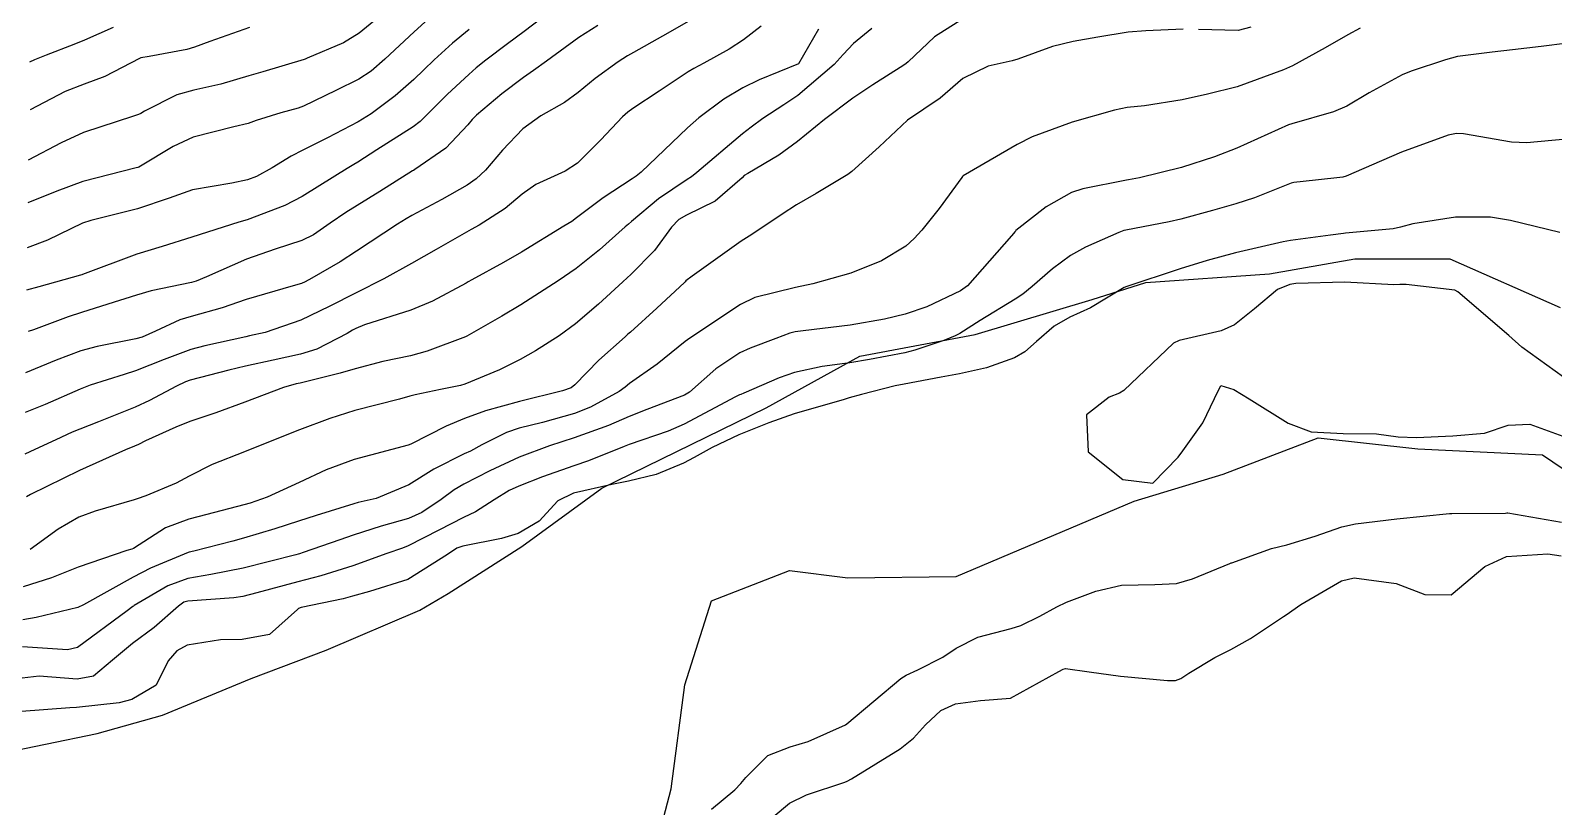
# Model space of a CAD drawing. Header units: metres. Extents: x 292545 to 299085, y 7450245 to 7463078.
# Drawn here: x 296392.5 to 296448, y 7461731.9 to 7461760.1 of the extents above; entities that cross this region are included whole.
import ezdxf

# ---------------------------------------------------------------- set-up
doc = ezdxf.new("R2010")
doc.units = ezdxf.units.M
for name, color, linetype in [('Curvas de Nivel 1m', 11, 'Continuous'), ('Curvas de Nivel 5m', 15, 'Continuous'), ('Hidrografia', 140, 'Continuous'), ('Vias Primárias', 230, 'Continuous')]:
    doc.layers.add(name, color=color, linetype=linetype)

msp = doc.modelspace()

# ---------------------------------------------------------------- linework, layer by layer
at = {"layer": 'Curvas de Nivel 1m', "flags": 128}
for points, elevation in [([(296411.704, 7461760.992), (296410.494, 7461760.07), (296409.886, 7461759.619), (296409.098, 7461759.024), (296408.752, 7461758.755), (296408.475, 7461758.509), (296407.709, 7461757.793), (296406.96, 7461757.045), (296406.704, 7461756.794), (296406.448, 7461756.606), (296405.13, 7461755.76), (296404.435, 7461755.312), (296404.29, 7461755.226), (296404.045, 7461755.084), (296403.051, 7461754.466), (296402.417, 7461754.062), (296401.784, 7461753.734), (296400.404, 7461753.217), (296400.099, 7461753.125), (296398.397, 7461752.581), (296397.308, 7461752.246), (296396.391, 7461751.961), (296394.414, 7461751.23), (296394.383, 7461751.217), (296394.335, 7461751.2), (296392.817, 7461750.777), (296392.377, 7461750.661)], 666), ([(296405.765, 7461761.061), (296404.492, 7461760.018), (296403.914, 7461759.661), (296402.591, 7461759.099), (296402.517, 7461759.065), (296402.482, 7461759.055), (296400.983, 7461758.607), (296400.473, 7461758.454), (296399.449, 7461758.155), (296398.465, 7461757.941), (296397.851, 7461757.767), (296396.675, 7461757.168), (296396.535, 7461757.087), (296396.452, 7461757.046), (296396.265, 7461756.987), (296394.445, 7461756.399), (296393.63, 7461756.019), (296392.435, 7461755.384)], 669), ([(296419.131, 7461760.266), (296418.486, 7461759.775), (296417.962, 7461759.433), (296417.041, 7461758.924), (296416.672, 7461758.727), (296416.47, 7461758.602), (296415.416, 7461757.899), (296414.456, 7461757.268), (296414.276, 7461757.141), (296414.081, 7461756.964), (296413.293, 7461756.123), (296412.436, 7461755.276), (296411.985, 7461754.987), (296410.925, 7461754.503), (296410.42, 7461754.147), (296409.8, 7461753.629), (296408.859, 7461753.025), (296408.567, 7461752.863), (296408.4, 7461752.766), (296407.295, 7461752.14), (296406.389, 7461751.631), (296405.387, 7461751.065), (296404.378, 7461750.554), (296403.4, 7461750.062), (296402.368, 7461749.563), (296401.066, 7461749.119), (296400.499, 7461748.989), (296400.36, 7461748.958), (296398.867, 7461748.634), (296398.353, 7461748.489), (296397.382, 7461748.125), (296396.341, 7461747.722), (296395.928, 7461747.588), (296394.687, 7461747.195), (296394.331, 7461747.054), (296393.051, 7461746.488), (296392.323, 7461746.197)], 663), ([(296416.496, 7461760.445), (296415.532, 7461759.899), (296414.478, 7461759.311), (296414.255, 7461759.183), (296413.916, 7461758.966), (296413.082, 7461758.366), (296412.466, 7461757.857), (296411.96, 7461757.488), (296411.102, 7461757), (296410.448, 7461756.535), (296409.707, 7461755.75), (296409.085, 7461755.023), (296408.752, 7461754.703), (296408.425, 7461754.478), (296407.494, 7461753.962), (296406.408, 7461753.379), (296406.201, 7461753.258), (296405.881, 7461753.058), (296404.393, 7461752.077), (296403.789, 7461751.686), (296402.767, 7461751.096), (296402.516, 7461750.964), (296402.381, 7461750.903), (296402.084, 7461750.809), (296400.375, 7461750.313), (296399.496, 7461750.014), (296398.368, 7461749.698), (296397.953, 7461749.569), (296397.069, 7461749.163), (296396.582, 7461748.945), (296396.359, 7461748.881), (296394.941, 7461748.605), (296394.352, 7461748.447), (296393.449, 7461748.107), (296392.339, 7461747.648)], 664), ([(296407.01, 7461760.532), (296406.493, 7461760.066), (296405.417, 7461759.066), (296404.92, 7461758.63), (296404.472, 7461758.333), (296403.632, 7461757.922), (296402.457, 7461757.355), (296402.271, 7461757.287), (296401.63, 7461757.108), (296400.741, 7461756.827), (296400.449, 7461756.727), (296399.925, 7461756.605), (296398.444, 7461756.221), (296397.71, 7461755.887), (296396.525, 7461755.169), (296396.466, 7461755.136), (296396.432, 7461755.123), (296396.369, 7461755.108), (296394.427, 7461754.612), (296393.473, 7461754.259), (296392.419, 7461753.834)], 668), ([(296440.945, 7461760.197), (296440.492, 7461759.948), (296439.667, 7461759.476), (296438.475, 7461758.826), (296438.371, 7461758.775), (296438.153, 7461758.675), (296436.466, 7461758.057), (296435.386, 7461757.788), (296434.462, 7461757.584), (296433.086, 7461757.368), (296432.458, 7461757.303), (296431.999, 7461757.213), (296430.453, 7461756.77), (296428.998, 7461756.234), (296428.445, 7461755.957), (296426.489, 7461754.819), (296426.459, 7461754.794), (296426.432, 7461754.76), (296425.609, 7461753.634), (296424.972, 7461752.834), (296424.7, 7461752.537), (296424.397, 7461752.253), (296423.514, 7461751.726), (296422.387, 7461751.277), (296421.011, 7461750.881), (296420.382, 7461750.75), (296418.899, 7461750.383), (296418.375, 7461750.139), (296416.566, 7461748.937), (296416.448, 7461748.852), (296416.361, 7461748.781), (296415.339, 7461747.959), (296414.337, 7461747.259), (296414.172, 7461747.125), (296413.958, 7461746.964), (296412.909, 7461746.393), (296412.325, 7461746.17), (296411.165, 7461745.841), (296410.319, 7461745.631), (296409.853, 7461745.479), (296408.959, 7461745.024), (296408.54, 7461744.798), (296408.31, 7461744.692), (296407.212, 7461744.133), (296406.298, 7461743.563), (296405.106, 7461743.068), (296404.449, 7461742.919), (296404.29, 7461742.879), (296402.926, 7461742.45), (296402.28, 7461742.243), (296401.419, 7461741.97), (296400.27, 7461741.629), (296399.881, 7461741.521), (296398.465, 7461741.148), (296398.3, 7461741.112), (296398.262, 7461741.1), (296396.892, 7461740.528), (296396.253, 7461740.201), (296394.442, 7461739.197), (296394.242, 7461739.105), (296392.719, 7461738.735), (296392.237, 7461738.657)], 658), ([(296434.495, 7461760.162), (296433.133, 7461760.101), (296432.492, 7461760.047), (296431.384, 7461759.867), (296430.487, 7461759.706), (296429.738, 7461759.523), (296428.477, 7461759.063), (296428.27, 7461758.999), (296427.388, 7461758.806), (296426.468, 7461758.356), (296425.644, 7461757.645), (296424.453, 7461756.84), (296423.422, 7461755.871), (296422.434, 7461754.972), (296422.287, 7461754.862), (296421.132, 7461754.17), (296420.416, 7461753.757), (296419.887, 7461753.419), (296419.111, 7461752.903), (296418.684, 7461752.624), (296418.398, 7461752.435), (296416.613, 7461751.164), (296416.383, 7461750.99), (296416.359, 7461750.964), (296416.34, 7461750.94), (296415.328, 7461749.995), (296414.365, 7461749.13), (296414.277, 7461749.048), (296414.174, 7461748.962), (296413.211, 7461748.11), (296412.336, 7461747.208), (296412.211, 7461747.105), (296411.893, 7461746.987), (296410.329, 7461746.605), (296409.092, 7461746.256), (296408.322, 7461745.98), (296407.65, 7461745.707), (296406.368, 7461745.049), (296406.331, 7461745.032), (296406.313, 7461745.019), (296406.269, 7461745.007), (296404.307, 7461744.492), (296403.281, 7461744.113), (296402.298, 7461743.65), (296401.139, 7461743.117), (296400.517, 7461742.899), (296400.288, 7461742.835), (296398.943, 7461742.484), (296398.28, 7461742.316), (296397.437, 7461741.997), (296396.264, 7461741.255), (296396.21, 7461741.225), (296396.027, 7461741.174), (296394.257, 7461740.574), (296393.279, 7461740.184), (296392.249, 7461739.848)], 659), ([(296421.216, 7461760.155), (296420.482, 7461758.89), (296419.055, 7461758.316), (296418.464, 7461758.024), (296417.771, 7461757.606), (296416.854, 7461756.926), (296416.449, 7461756.566), (296414.756, 7461754.957), (296414.58, 7461754.809), (296414.429, 7461754.707), (296413.375, 7461754.014), (296412.407, 7461753.285), (296412.228, 7461753.16), (296411.942, 7461752.987), (296410.393, 7461752.039), (296409.744, 7461751.662), (296408.584, 7461751.028), (296408.457, 7461750.955), (296408.382, 7461750.916), (296407.161, 7461750.257), (296406.372, 7461749.928), (296404.678, 7461749.387), (296404.365, 7461749.259), (296404.246, 7461749.2), (296404.046, 7461749.083), (296402.943, 7461748.506), (296402.351, 7461748.321), (296401.354, 7461748.109), (296400.344, 7461747.883), (296399.738, 7461747.74), (296398.336, 7461747.377), (296398.167, 7461747.32), (296397.83, 7461747.155), (296396.856, 7461746.636), (296396.325, 7461746.391), (296394.995, 7461745.865), (296394.317, 7461745.6), (296394.036, 7461745.483), (296393.436, 7461745.209), (296392.674, 7461744.852), (296392.308, 7461744.685)], 662), ([(296423.16, 7461760.186), (296422.485, 7461759.637), (296422.108, 7461759.236), (296421.79, 7461758.87), (296420.461, 7461757.737), (296419.947, 7461757.406), (296419.182, 7461756.903), (296418.764, 7461756.593), (296418.447, 7461756.351), (296416.781, 7461754.935), (296416.587, 7461754.781), (296416.429, 7461754.682), (296415.388, 7461753.981), (296414.406, 7461753.152), (296414.301, 7461753.064), (296414.176, 7461752.962), (296413.242, 7461752.124), (296412.388, 7461751.439), (296411.737, 7461750.99), (296410.374, 7461750.121), (296409.68, 7461749.707), (296408.497, 7461749.029), (296408.41, 7461748.982), (296408.362, 7461748.96), (296406.96, 7461748.437), (296406.351, 7461748.269), (296405.35, 7461748.063), (296404.344, 7461747.797), (296403.796, 7461747.631), (296402.335, 7461747.268), (296402.198, 7461747.239), (296401.735, 7461747.109), (296400.327, 7461746.578), (296399.271, 7461746.193), (296398.32, 7461745.869), (296397.81, 7461745.663), (296396.703, 7461745.166), (296396.445, 7461745.036), (296396.311, 7461744.976), (296395.978, 7461744.844), (296394.302, 7461744.092), (296393.702, 7461743.803), (296392.517, 7461743.218), (296392.374, 7461743.136)], 661), ([(296408.494, 7461760.151), (296407.88, 7461759.645), (296407.223, 7461759.043), (296406.846, 7461758.678), (296406.472, 7461758.325), (296405.792, 7461757.731), (296404.921, 7461757.073), (296404.45, 7461756.785), (296403.329, 7461756.207), (296402.44, 7461755.758), (296402.01, 7461755.532), (296401.313, 7461755.111), (296400.752, 7461754.793), (296400.426, 7461754.669), (296399.846, 7461754.551), (296398.42, 7461754.306), (296397.567, 7461754.008), (296396.41, 7461753.611), (296394.712, 7461753.195), (296394.411, 7461753.093), (296393.136, 7461752.478), (296392.398, 7461752.198)], 667), ([(296395.527, 7461760.218), (296394.489, 7461759.76), (296394.091, 7461759.599), (296393.083, 7461759.214), (296392.658, 7461759.04), (296392.479, 7461758.955)], 671), ([(296436.961, 7461760.228), (296436.494, 7461760.106), (296435.058, 7461760.15)], 659), ([(296448.489, 7461759.648), (296447.53, 7461759.526), (296446.485, 7461759.401), (296445.747, 7461759.325), (296444.481, 7461759.16), (296444.044, 7461759.042), (296442.794, 7461758.625), (296442.472, 7461758.492), (296441.273, 7461757.834), (296440.46, 7461757.36), (296439.969, 7461757.144), (296438.453, 7461756.717), (296438.328, 7461756.672), (296436.444, 7461755.822), (296435.641, 7461755.508), (296434.437, 7461755.117), (296432.9, 7461754.743), (296432.508, 7461754.673), (296432.432, 7461754.658), (296430.846, 7461754.347), (296430.424, 7461754.206), (296429.506, 7461753.69), (296428.403, 7461752.824), (296428.386, 7461752.808), (296428.372, 7461752.79), (296428.246, 7461752.637), (296426.638, 7461750.816), (296426.381, 7461750.633), (296425.157, 7461750.05), (296424.372, 7461749.781), (296423.615, 7461749.603), (296422.368, 7461749.375), (296420.657, 7461749.177), (296420.365, 7461749.143), (296420.168, 7461749.089), (296419.666, 7461748.897), (296418.721, 7461748.543), (296418.355, 7461748.377), (296417.473, 7461747.796), (296416.511, 7461746.937), (296416.332, 7461746.831), (296414.967, 7461746.313), (296414.324, 7461746.051), (296413.563, 7461745.725), (296412.316, 7461745.277), (296411.416, 7461744.993), (296410.309, 7461744.578), (296409.25, 7461744.074), (296408.299, 7461743.593), (296407.943, 7461743.387), (296407.475, 7461743.038), (296406.775, 7461742.556), (296406.282, 7461742.339), (296405.285, 7461742.058), (296404.273, 7461741.739), (296403.788, 7461741.567), (296402.451, 7461741.098), (296402.31, 7461741.052), (296402.262, 7461741.04), (296402.178, 7461741.018), (296400.257, 7461740.537), (296399.088, 7461740.308), (296398.253, 7461740.162), (296397.515, 7461739.893), (296396.292, 7461739.17), (296396.266, 7461739.146), (296396.243, 7461739.133), (296396.044, 7461738.976), (296394.227, 7461737.649), (296393.87, 7461737.56), (296392.227, 7461737.665)], 657), ([(296448.449, 7461756.157), (296447.005, 7461756.017), (296446.448, 7461756.048), (296444.7, 7461756.348), (296444.451, 7461756.362), (296444.141, 7461756.296), (296442.443, 7461755.681), (296441.714, 7461755.363), (296440.435, 7461754.809), (296440.31, 7461754.775), (296439.316, 7461754.661), (296438.527, 7461754.574), (296438.431, 7461754.551), (296437.098, 7461754.014), (296436.419, 7461753.797), (296435.567, 7461753.557), (296434.411, 7461753.236), (296433.991, 7461753.144), (296432.404, 7461752.843), (296432.333, 7461752.822), (296432.149, 7461752.753), (296430.942, 7461752.22), (296430.394, 7461751.921), (296429.735, 7461751.431), (296428.991, 7461750.784), (296428.659, 7461750.509), (296428.378, 7461750.322), (296427.108, 7461749.547), (296426.366, 7461749.08), (296426.194, 7461748.993), (296425.781, 7461748.826), (296424.728, 7461748.466), (296424.356, 7461748.376), (296423.073, 7461748.132), (296422.35, 7461748.01), (296421.349, 7461747.874), (296420.344, 7461747.656), (296419.779, 7461747.458), (296418.497, 7461746.908), (296418.383, 7461746.859), (296418.332, 7461746.839), (296418.187, 7461746.768), (296416.321, 7461745.777), (296415.738, 7461745.527), (296414.314, 7461745.031), (296414.264, 7461745.009), (296414.141, 7461744.962), (296412.842, 7461744.44), (296412.306, 7461744.263), (296411.165, 7461743.861), (296410.298, 7461743.521), (296409.951, 7461743.359), (296409.401, 7461743.019), (296408.725, 7461742.587), (296408.283, 7461742.374), (296407.393, 7461741.922), (296406.267, 7461741.342), (296406.059, 7461741.26), (296405.496, 7461741.062), (296404.258, 7461740.615), (296403.09, 7461740.257), (296402.252, 7461740.038), (296400.766, 7461739.641), (296400.247, 7461739.502), (296399.925, 7461739.454), (296398.245, 7461739.335), (296398.102, 7461739.294), (296397.902, 7461739.153), (296397.018, 7461738.375), (296396.229, 7461737.794), (296395.504, 7461737.181), (296394.806, 7461736.599), (296394.212, 7461736.488), (296392.828, 7461736.599), (296392.213, 7461736.53)], 656), ([(296448.342, 7461747.491), (296446.83, 7461748.575), (296446.359, 7461749.004), (296444.498, 7461750.599), (296444.383, 7461750.65), (296442.619, 7461750.86), (296442.385, 7461750.857), (296442.164, 7461750.854), (296440.386, 7461750.947), (296438.601, 7461750.892), (296438.385, 7461750.861), (296437.934, 7461750.684), (296437.095, 7461749.97), (296436.363, 7461749.388), (296435.885, 7461749.18), (296434.354, 7461748.823), (296434.14, 7461748.723), (296432.337, 7461747.006), (296432.182, 7461746.904), (296431.8, 7461746.755), (296430.979, 7461746.111), (296431.031, 7461744.763), (296432.298, 7461743.758), (296433.395, 7461743.634), (296434.311, 7461744.572), (296434.373, 7461744.659), (296434.427, 7461744.719), (296435.212, 7461745.823), (296435.639, 7461746.707), (296435.863, 7461747.179), (296436.336, 7461747.035), (296436.898, 7461746.694), (296438.324, 7461745.812), (296439.157, 7461745.503), (296440.321, 7461745.434), (296441.532, 7461745.426), (296442.32, 7461745.317), (296442.989, 7461745.289), (296444.32, 7461745.347), (296445.466, 7461745.444), (296446.325, 7461745.741), (296447.119, 7461745.778), (296448.321, 7461745.343)], 654), ([(296419.563, 7461731.484), (296420.159, 7461731.981), (296420.772, 7461732.276), (296422.171, 7461732.744), (296422.26, 7461732.78), (296422.415, 7461732.866), (296424.184, 7461733.957), (296424.678, 7461734.345), (296425.11, 7461734.831), (296425.674, 7461735.349), (296426.201, 7461735.591), (296427.115, 7461735.719), (296428.203, 7461735.798), (296429.968, 7461736.772), (296430.123, 7461736.862), (296430.215, 7461736.882), (296431.068, 7461736.761), (296432.211, 7461736.598), (296433.929, 7461736.443), (296434.21, 7461736.442), (296434.408, 7461736.521), (296434.704, 7461736.715), (296435.644, 7461737.283), (296436.226, 7461737.574), (296436.953, 7461737.972), (296438.008, 7461738.682), (296438.154, 7461738.77), (296438.244, 7461738.83), (296438.782, 7461739.206), (296440.257, 7461740.07), (296440.724, 7461740.179), (296442.256, 7461739.973), (296443.293, 7461739.579), (296444.253, 7461739.568), (296445.486, 7461740.592), (296446.267, 7461740.96), (296447.777, 7461741.056), (296448.267, 7461740.987)], 656)]:
    msp.add_lwpolyline(points, dxfattribs=dict(at, elevation=elevation))
at = {"layer": 'Curvas de Nivel 5m', "flags": 128}
for points, elevation in [([(296413.174, 7461760.292), (296412.492, 7461759.855), (296411.31, 7461758.998), (296410.833, 7461758.649), (296410.474, 7461758.4), (296409.679, 7461757.804), (296408.76, 7461757.027), (296408.607, 7461756.872), (296408.449, 7461756.677), (296407.647, 7461755.831), (296406.516, 7461755.049), (296406.464, 7461755.018), (296406.432, 7461755.001), (296405.241, 7461754.248), (296404.413, 7461753.74), (296404.007, 7461753.486), (296403.432, 7461753.09), (296402.819, 7461752.675), (296402.397, 7461752.463), (296401.429, 7461752.15), (296400.389, 7461751.783), (296398.925, 7461751.145), (296398.549, 7461750.981), (296398.381, 7461750.933), (296396.909, 7461750.633), (296396.376, 7461750.475), (296395.334, 7461750.148), (296394.369, 7461749.84), (296393.892, 7461749.68), (296392.623, 7461749.217), (296392.434, 7461749.148)], 665), ([(296426.499, 7461760.541), (296425.442, 7461759.877), (296424.475, 7461758.969), (296424.407, 7461758.907), (296424.318, 7461758.842), (296423.191, 7461758.128), (296422.461, 7461757.643), (296421.437, 7461756.875), (296420.445, 7461756.068), (296419.765, 7461755.571), (296418.645, 7461754.908), (296418.512, 7461754.829), (296418.431, 7461754.749), (296417.452, 7461753.89), (296416.41, 7461753.385), (296416.124, 7461753.226), (296415.863, 7461752.945), (296415.246, 7461752.099), (296414.386, 7461751.227), (296414.242, 7461751.104), (296414.085, 7461750.963), (296413.202, 7461750.145), (296412.367, 7461749.424), (296411.767, 7461748.989), (296410.911, 7461748.446), (296410.35, 7461748.127), (296409.603, 7461747.758), (296408.336, 7461747.236), (296408.178, 7461747.189), (296407.45, 7461747.039), (296406.53, 7461746.849), (296406.33, 7461746.79), (296405.957, 7461746.684), (296404.325, 7461746.276), (296403.423, 7461745.988), (296402.318, 7461745.566), (296401.19, 7461745.117), (296400.309, 7461744.771), (296399.138, 7461744.308), (296398.3, 7461743.887), (296397.823, 7461743.63), (296396.722, 7461743.166), (296396.406, 7461743.054), (296396.291, 7461743.017), (296394.867, 7461742.609), (296394.281, 7461742.392), (296393.523, 7461741.958), (296392.505, 7461741.218)], 660), ([(296400.494, 7461760.216), (296399.052, 7461759.705), (296398.486, 7461759.501), (296398.215, 7461759.423), (296396.837, 7461759.166), (296396.54, 7461759.111), (296396.482, 7461759.088), (296395.227, 7461758.433), (296394.467, 7461758.158), (296393.777, 7461757.893), (296392.511, 7461757.219)], 670), ([(296448.209, 7461752.758), (296446.412, 7461753.197), (296445.686, 7461753.316), (296444.414, 7461753.315), (296442.857, 7461753.071), (296442.408, 7461752.947), (296442.147, 7461752.892), (296440.404, 7461752.729), (296440.332, 7461752.722), (296439.86, 7461752.655), (296438.401, 7461752.459), (296438.139, 7461752.412), (296436.396, 7461752.01), (296435.372, 7461751.731), (296434.39, 7461751.429), (296432.412, 7461750.779), (296432.383, 7461750.768), (296432.351, 7461750.75), (296431.125, 7461750.013), (296430.372, 7461749.672), (296429.802, 7461749.342), (296429.15, 7461748.782), (296428.733, 7461748.41), (296428.354, 7461748.195), (296427.328, 7461747.825), (296426.345, 7461747.613), (296425.683, 7461747.487), (296424.339, 7461747.236), (296424.01, 7461747.171), (296422.776, 7461746.856), (296422.332, 7461746.73), (296422.145, 7461746.677), (296420.326, 7461746.154), (296419.403, 7461745.819), (296418.318, 7461745.382), (296417.339, 7461744.925), (296416.685, 7461744.557), (296416.304, 7461744.353), (296415.299, 7461743.949), (296414.3, 7461743.701), (296413.688, 7461743.577), (296412.296, 7461743.268), (296411.721, 7461742.989), (296411.038, 7461742.242), (296410.275, 7461741.799), (296409.676, 7461741.611), (296408.268, 7461741.337), (296408.041, 7461741.258), (296407.703, 7461741.036), (296406.254, 7461740.116), (296404.866, 7461739.687), (296404.247, 7461739.52), (296403.907, 7461739.422), (296402.376, 7461739.099), (296402.275, 7461739.067), (296402.242, 7461739.023), (296401.224, 7461738.119), (296400.225, 7461737.939), (296399.438, 7461737.925), (296398.222, 7461737.726), (296397.846, 7461737.527), (296397.526, 7461737.157), (296397.094, 7461736.277), (296396.202, 7461735.753), (296395.748, 7461735.628), (296394.197, 7461735.461), (296393.946, 7461735.453), (296392.194, 7461735.31)], 655), ([(296417.318, 7461731.76), (296418.166, 7461732.467), (296418.386, 7461732.691), (296418.563, 7461732.906), (296419.366, 7461733.713), (296420.184, 7461734.03), (296420.844, 7461734.226), (296422.193, 7461734.835), (296422.249, 7461734.869), (296424.21, 7461736.515), (296424.41, 7461736.639), (296424.838, 7461736.834), (296425.747, 7461737.298), (296426.225, 7461737.621), (296427.02, 7461738.019), (296428.236, 7461738.336), (296428.578, 7461738.447), (296429.276, 7461738.78), (296429.896, 7461739.124), (296430.248, 7461739.299), (296431.319, 7461739.693), (296432.255, 7461739.917), (296433.46, 7461739.937), (296434.255, 7461739.973), (296434.832, 7461740.14), (296436.191, 7461740.701), (296436.241, 7461740.723), (296436.263, 7461740.73), (296437.709, 7461741.245), (296438.27, 7461741.384), (296439.308, 7461741.699), (296440.277, 7461742.042), (296440.771, 7461742.152), (296442.28, 7461742.333), (296444.2, 7461742.519), (296444.282, 7461742.526), (296446.237, 7461742.535), (296446.283, 7461742.546), (296446.314, 7461742.548), (296448.279, 7461742.207)], 655)]:
    msp.add_lwpolyline(points, dxfattribs=dict(at, elevation=elevation))
at = {"layer": 'Hidrografia'}
for points in [[(296387.037, 7461731.652), (296389.289, 7461733.354), (296394.95, 7461734.509), (296397.323, 7461735.177), (296400.549, 7461736.514), (296403.288, 7461737.548), (296406.696, 7461739.007), (296407.731, 7461739.614), (296410.409, 7461741.317), (296413.33, 7461743.444), (296419.31, 7461746.37), (296422.719, 7461748.255), (296426.918, 7461749.045), (296431.179, 7461750.321), (296433.134, 7461750.94), (296437.637, 7461751.244), (296440.741, 7461751.791), (296444.211, 7461751.791), (296448.227, 7461750.028)], [(296415.364, 7461730.644), (296415.852, 7461732.504), (296416.343, 7461736.287), (296417.318, 7461739.343), (296420.156, 7461740.45), (296422.284, 7461740.184), (296426.23, 7461740.228), (296432.715, 7461742.976), (296435.952, 7461743.95), (296439.41, 7461745.279), (296443.046, 7461744.88), (296447.579, 7461744.654), (296449.086, 7461743.636)]]:
    msp.add_lwpolyline(points, dxfattribs=at)
at = {"layer": 'Vias Primárias'}
for points in [[(296211.683, 7461646.797), (296258.11, 7461626.877), (296291.299, 7461614.233), (296330.84, 7461599.436), (296368.634, 7461585.448, -0.028434), (296390.594, 7461575.869, 0.000017), (296427.552, 7461557.182, 0.000726)], [(296424.649, 7461551.441, -0.000017), (296387.691, 7461570.128, 0.028434), (296366.401, 7461579.415), (296328.596, 7461593.407), (296289.026, 7461608.215), (296255.696, 7461620.913), (296209.136, 7461640.89)]]:
    msp.add_lwpolyline(points, format="xyb", dxfattribs=at)

doc.saveas('drawing.dxf')
